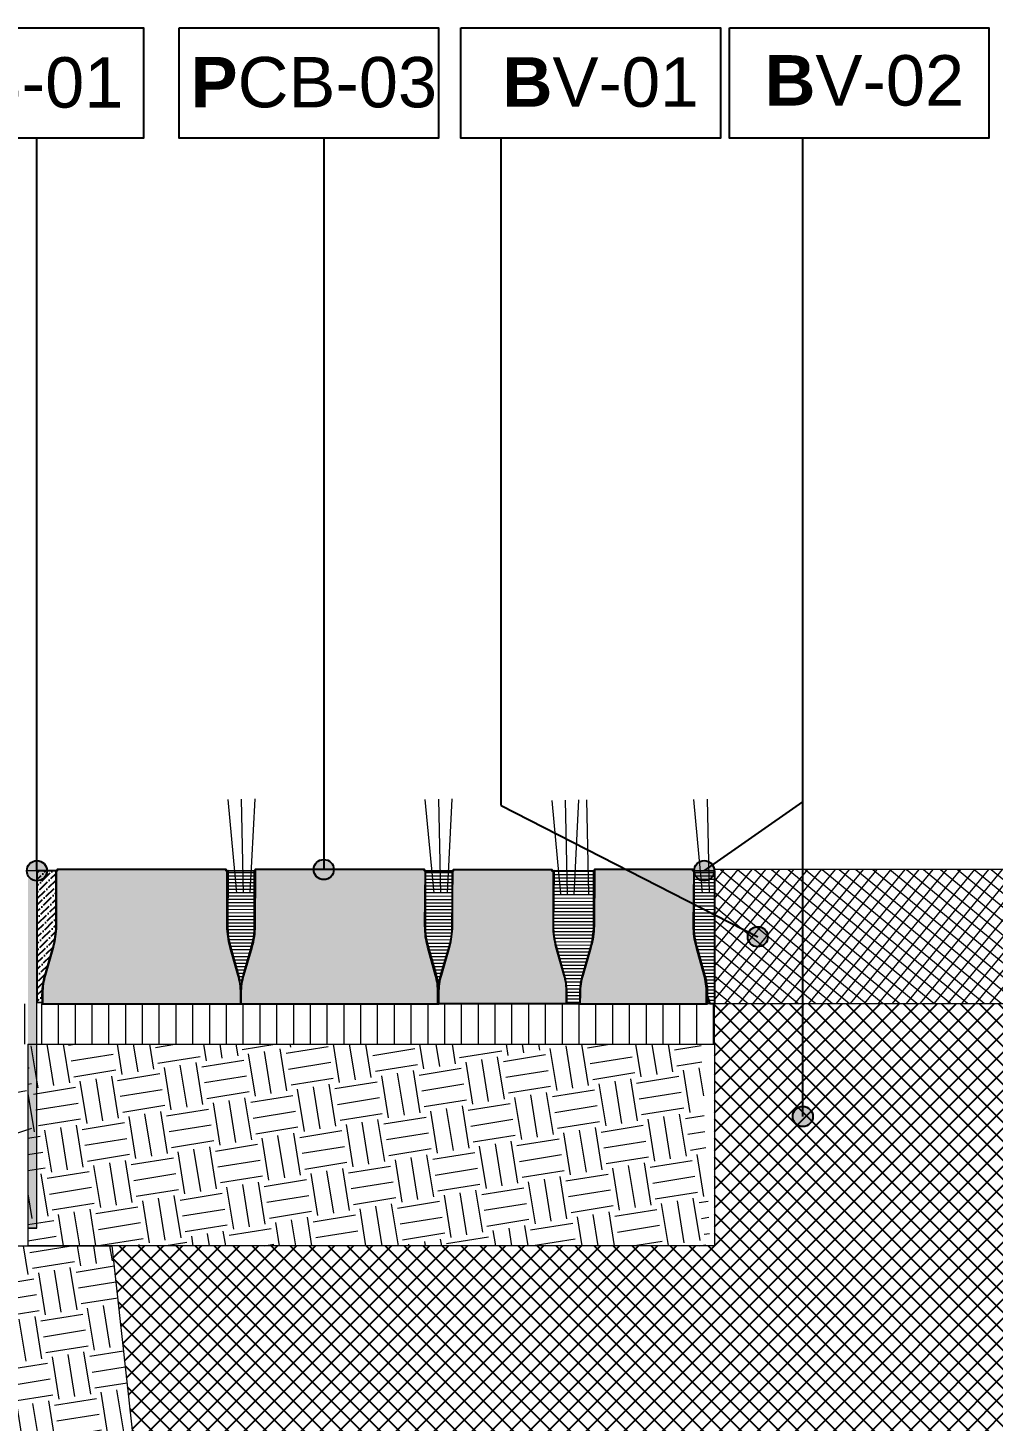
# Model space of a CAD drawing. Header units: metres. Extents: x -325 to 301, y -147 to 149.
# Drawn here: x 59.303 to 60.022, y 17.054 to 18.091 of the extents above; entities that cross this region are included whole.
import ezdxf

# ---------------------------------------------------------------- set-up
doc = ezdxf.new("R2010")
doc.units = ezdxf.units.M
doc.layers.add('-aux', color=50, linetype='Continuous', plot=False)
doc.layers.add('0-TX-1_25', color=7, linetype='Continuous', true_color=0x3f4f7f)
doc.layers.add('EIT_3 TR sorra', color=7, linetype='Continuous', true_color=0xd8ceb0)
for name, color, linetype, lineweight, true_color in [('03-TR-Paviment_05_Open Joint Precast Pavements', 7, 'Continuous', 5, 0xb3b3b3), ('3- TR terra vegetal', 7, 'Continuous', 0, 0xbea68e), ('3-TR sorra granitica', 7, 'Continuous', 0, 0xf2dac9)]:
    doc.layers.add(name, color=color, linetype=linetype, lineweight=lineweight, true_color=true_color)
for name, color, linetype, lineweight in [('1-CM', 7, 'Continuous', 0), ('1-L-GESPA', 64, 'Continuous', 0), ('2-metall', 5, 'Continuous', 0), ('3-TR Tot-u', 37, 'Continuous', 0), ('3-TR-recebo', 252, 'Continuous', 0)]:
    doc.layers.add(name, color=color, linetype=linetype, lineweight=lineweight)
for name, color, linetype in [('1-L- kodolé', 7, 'Continuous'), ('A-KEYPLAN_HATCH', 7, 'Continuous'), ('A_TEXT_2', 7, 'Continuous'), ('EIT_3 TR terra vegetal', 45, 'Continuous')]:
    doc.layers.add(name, color=color, linetype=linetype)
doc.styles.add('Arial_4', font='arial.ttf', dxfattribs={"height": 1.8})
doc.styles.get("Standard").update_dxf_attribs({"font": 'arial.ttf'})

# ---------------------------------------------------------------- blocks, each defined once
blk = doc.blocks.new('hatch keyplan 2')
at = {"layer": 'A-KEYPLAN_HATCH'}
blk.add_lwpolyline([(0, 0.005476596624248486), (0.012874798693294, 0.005476596623793739), (0.012874798693294, -2.273736754432321e-13), (0, 0)], close=True, dxfattribs=at)
blk = doc.blocks.new('hatch keyplan')
at = {"layer": 'A-KEYPLAN_HATCH'}
blk.add_blockref('hatch keyplan 2', (1.430579833341536, 0.8521467901477053), dxfattribs=at)
blk = doc.blocks.new('B-V02')
at = {"layer": 'A-KEYPLAN_HATCH'}
blk.add_blockref('hatch keyplan', (-1.430579833341536, -0.8521467901477053), dxfattribs=at)
at = {"layer": 'A_TEXT_2', "insert": (-0.000797730798460905, 0.004122186061006561), "char_height": 0.0025, "attachment_point": 1}
blk.add_mtext_dynamic_manual_height_columns('\\pi0.00255;{\\fArial|b1|i0|c0|p34;B}V-02', width=0.01456192034901793, gutter_width=0.015, heights=[0], dxfattribs=at)
blk = doc.blocks.new('B-V01')
at = {"layer": 'A-KEYPLAN_HATCH'}
blk.add_blockref('hatch keyplan', (-1.430579833437449, -0.8521467901477053), dxfattribs=at)
at = {"layer": 'A_TEXT_2', "lineweight": 211, "insert": (-0.0007911714825610261, 0.004018987603517488), "char_height": 0.002458832335329342, "attachment_point": 1, "line_spacing_factor": 0.9385317878468563, "style": 'Arial_4'}
blk.add_mtext_dynamic_manual_height_columns('\\pi0.00285;{\\fArial|b1|i0|c0|p34;B}V-01', width=0.01456192034901793, gutter_width=0.015, heights=[0], dxfattribs=at)
blk = doc.blocks.new('POINT')
at = {"layer": '0-TX-1_25'}
h = blk.add_hatch(dxfattribs=at)
h.set_pattern_fill('ANGLE', color=256)
h.set_pattern_definition([(0, (-83.74681484067048, -12.72584030761209), (0, 6.985), [5.08, -1.905]), (90, (-83.74681484067048, -12.72584030761209), (-6.985, 4.277078946022131e-16), [5.08, -1.905])])
edge = h.paths.add_edge_path()
edge.add_arc((0, 0), 0.0075, 0, 360)
h = blk.add_hatch(color=256, dxfattribs=at)
h.dxf.hatch_style = 1
edge = h.paths.add_edge_path()
edge.add_arc((0, 0), 0.0075, 0, 360)
blk.add_circle((0, 0), 0.0075, dxfattribs=at)
blk = doc.blocks.new('PROFIL 150x1')
at = {"layer": '2-metall'}
blk.add_hatch(color=256, dxfattribs=at).paths.add_polyline_path([(-0.001601699274027979, 0.1500914678908742), (-0.0015560155734331, 0.003040451556444168), (-0.001541800043458608, -0.04672571921701518), (-0.006541800397352304, -0.04672571898417743), (-0.006601699627927005, 0.1500914678908956)])
blk.add_line((-0.006556021049611616, 2.32823538226512e-10), (-0.006556021049611616, 2.32823538226512e-10), dxfattribs=at)
for points in [[(-0.006541800397352304, -0.04672571898417743), (-0.001541800043458608, -0.04672571921701518), (-0.006541800397352304, -0.04672571898417743), (-0.006601699627927005, 0.1500914678908956), (-0.001601699274027979, 0.1500914678908742)], [(-0.0008637240705837712, 0.02882705953712161), (0.0511783968806423, 0.01924550171284523), (0.04907760591341059, 0.007835078885953806), (0.0130003770147642, 0.01447731517296091), (0.04728103350244339, 0.002497628843819655), (0.0437456612100604, -0.007619071064567606), (-0.003682120152738833, 0.008339710580607118)]]:
    blk.add_lwpolyline(points, dxfattribs=at)
blk = doc.blocks.new('K05')
at = {"layer": 'A-KEYPLAN_HATCH'}
blk.add_blockref('hatch keyplan', (-1.430579833341536, -0.8521467901477054), dxfattribs=at)
at = {"layer": 'A_TEXT_2', "insert": (-0.0007977308945956718, 0.004020148496218123), "char_height": 0.0025, "attachment_point": 1}
blk.add_mtext_dynamic_manual_height_columns('\\pi0.00278;{\\fArial|b1|i0|c0|p34;K}S-01', width=0.01456192034901793, gutter_width=0.015, heights=[0], dxfattribs=at)
blk = doc.blocks.new('PCB04')
at = {"layer": 'A-KEYPLAN_HATCH'}
blk.add_blockref('hatch keyplan', (-1.429579833357655, -0.8521467901535917), dxfattribs=at)
at = {"layer": 'A_TEXT_2', "insert": (0.0002022691850249725, 0.004032374428489138), "char_height": 0.0025, "attachment_point": 1}
blk.add_mtext_dynamic_manual_height_columns('\\pi0.00137;{\\fArial|b1|i0|c0|p34;P}CB-03', width=0.01456192034901793, gutter_width=0.015, heights=[0], dxfattribs=at)

msp = doc.modelspace()

# ---------------------------------------------------------------- hatches: boundary and pattern name
at = {"layer": '03-TR-Paviment_05_Open Joint Precast Pavements'}
h = msp.add_hatch(color=256, dxfattribs=at)
h.dxf.hatch_style = 1
edge = h.paths.add_edge_path()
edge.add_line((59.46176997549364, 17.36427113316313), (59.46176997549364, 17.37246691198379))
edge.add_arc((59.41335242215932, 17.37246690955641), 0.04841755333431769, 2.872484767749733e-06, 15.999021998873)
edge.add_line((59.45989458938593, 17.38581180149049), (59.45394794992635, 17.40655153752596))
edge.add_arc((59.50887912901175, 17.42230177763287), 0.05714459291252155, 179.9999958360929, 195.9990149623758, ccw=False)
edge.add_line((59.45173453609922, 17.42230178178579), (59.45173453703055, 17.46342705558345))
edge.add_line((59.45173453703055, 17.46342705558345), (59.45093732956329, 17.46342705604911))
edge.add_line((59.45093732956329, 17.46342705604911), (59.45093733002895, 17.46427113325626))
edge.add_line((59.45093733002895, 17.46427113325626), (59.32511145831549, 17.46427113511891))
edge.add_line((59.32511145831549, 17.46427113511891), (59.32511145971247, 17.46342705604911))
edge.add_line((59.32511145971247, 17.46342705604911), (59.3243142536422, 17.46342706070573))
edge.add_line((59.3243142536422, 17.46342706070573), (59.3243142536422, 17.4223017841141))
edge.add_arc((59.26716966476869, 17.42230178728679), 0.05714458887350569, 344.000977692632, 359.99999681891524, ccw=False)
edge.add_line((59.32210083795243, 17.40655154125125), (59.31615419895851, 17.38581180288747))
edge.add_arc((59.36269636926585, 17.37246690883095), 0.04841755688070742, 164.0009765915965, 179.9999957179843)
edge.add_line((59.31427881238514, 17.37246691244945), (59.3142788128508, 17.36427113362879))
edge.add_line((59.3142788128508, 17.36427113362879), (59.46176997549364, 17.36427113316313))
h = msp.add_hatch(color=256, dxfattribs=at)
h.dxf.hatch_style = 1
edge = h.paths.add_edge_path()
edge.add_line((59.60926113860214, 17.36427113259706), (59.60926113860214, 17.37246691141772))
edge.add_arc((59.56084358526782, 17.37246690899034), 0.04841755333431769, 2.872484767749733e-06, 15.999021998873)
edge.add_line((59.60738575249442, 17.38581180092442), (59.60143911303484, 17.40655153695989))
edge.add_arc((59.65637029212024, 17.4223017770668), 0.05714459291252155, 179.9999958360929, 195.9990149623758, ccw=False)
edge.add_line((59.59922569920772, 17.42230178121972), (59.59922570013904, 17.46342705501738))
edge.add_line((59.59922570013904, 17.46342705501738), (59.59842849267179, 17.46342705548305))
edge.add_line((59.59842849267179, 17.46342705548305), (59.59842849313745, 17.46427113269019))
edge.add_line((59.59842849313745, 17.46427113269019), (59.47260262142399, 17.46427113455284))
edge.add_line((59.47260262142399, 17.46427113455284), (59.47260262282097, 17.46342705548305))
edge.add_line((59.47260262282097, 17.46342705548305), (59.4718054167507, 17.46342706013966))
edge.add_line((59.4718054167507, 17.46342706013966), (59.4718054167507, 17.42230178354803))
edge.add_arc((59.41466082787719, 17.42230178672072), 0.05714458887350569, 344.000977692632, 359.99999681891524, ccw=False)
edge.add_line((59.46959200106093, 17.40655154068518), (59.46364536206701, 17.38581180232141))
edge.add_arc((59.51018753237435, 17.37246690826489), 0.04841755688070742, 164.0009765915965, 179.9999957179843)
edge.add_line((59.46176997549364, 17.37246691188339), (59.4617699759593, 17.36427113306272))
edge.add_line((59.4617699759593, 17.36427113306272), (59.60926113860214, 17.36427113259706))
h = msp.add_hatch(color=256, dxfattribs=at)
h.dxf.hatch_style = 1
edge = h.paths.add_edge_path()
edge.add_line((59.60926113860214, 17.36427113120008), (59.60926113860214, 17.37246691141772))
edge.add_arc((59.65767869833073, 17.37246691157845), 0.04841755972859829, 164.0009810638025, 180.0000001901923, ccw=False)
edge.add_line((59.61113652424419, 17.38581180278707), (59.61708316370377, 17.40655153695989))
edge.add_arc((59.56215198674081, 17.42230178014753), 0.05714459172140343, 344.0009814818517, 360.0000006081346)
edge.add_line((59.61929657846221, 17.42230178075406), (59.61929657939353, 17.46342705548305))
edge.add_line((59.61929657939353, 17.46342705548305), (59.62009378406682, 17.46342705548305))
edge.add_line((59.62009378406682, 17.46342705548305), (59.62009378453249, 17.46427113129321))
edge.add_line((59.62009378453249, 17.46427113129321), (59.69339157850945, 17.46427113222453))
edge.add_line((59.69339157850945, 17.46427113222453), (59.69339157850945, 17.46342705501738))
edge.add_line((59.69339157850945, 17.46342705501738), (59.6941887836484, 17.46342705781135))
edge.add_line((59.6941887836484, 17.46342705781135), (59.69418878411406, 17.42230178075406))
edge.add_arc((59.75133336920835, 17.42230178107885), 0.05714458509429221, 180.000000325652, 195.9990194519336)
edge.add_line((59.69640219887251, 17.40655153882253), (59.70234883879775, 17.38581179952744))
edge.add_arc((59.65580666968153, 17.37246690901731), 0.0484175547582661, 6.363804914144566e-07, 15.999019762768683, ccw=False)
edge.add_line((59.7042242244398, 17.37246690955508), (59.70422422350848, 17.36427113120008))
edge.add_line((59.70422422350848, 17.36427113120008), (59.60926113860214, 17.36427113120008))
h = msp.add_hatch(color=256, dxfattribs=at)
h.dxf.hatch_style = 1
edge = h.paths.add_edge_path()
edge.add_line((59.80918730865696, 17.36427113120008), (59.80918730912262, 17.37246691281471))
edge.add_arc((59.7607697529404, 17.37246691416654), 0.04841755618221556, 359.9999984002807, 375.9990175266685)
edge.add_line((59.80731192394623, 17.38581180325273), (59.80136528308967, 17.40655153789121))
edge.add_arc((59.85629645816302, 17.4223017825028), 0.05714459029745467, 180.000001286475, 195.9990204127581, ccw=False)
edge.add_line((59.79915186786556, 17.42230178121972), (59.79915186786556, 17.46342705548305))
edge.add_line((59.79915186786556, 17.46342705548305), (59.79835466179529, 17.46342705641437))
edge.add_line((59.79835466179529, 17.46342705641437), (59.79835466272661, 17.46427113315585))
edge.add_line((59.79835466272661, 17.46427113315585), (59.72505686735266, 17.46427113222453))
edge.add_line((59.72505686735266, 17.46427113222453), (59.72505686921531, 17.46342705408606))
edge.add_line((59.72505686921531, 17.46342705408606), (59.7242596636107, 17.46342705781135))
edge.add_line((59.7242596636107, 17.46342705781135), (59.72425966407636, 17.42230178075406))
edge.add_arc((59.66711507543568, 17.42230178226997), 0.05714458864067497, 344.00097935379506, 359.9999984800783, ccw=False)
edge.add_line((59.72204624885225, 17.40655153789121), (59.71609960846135, 17.3858117999931))
edge.add_arc((59.76264177993284, 17.37246691422047), 0.04841755571655446, 164.000986394491, 180.0000055208787)
edge.add_line((59.71422422421628, 17.37246690955508), (59.71422422421628, 17.36427113120008))
edge.add_line((59.71422422421628, 17.36427113120008), (59.80918730865696, 17.36427113120008))
at = {"layer": '3- TR terra vegetal'}
h = msp.add_hatch(dxfattribs=at)
h.set_pattern_fill('_USER', color=256, scale=0.0025, angle=-18.20445689477927, style=0, pattern_type=0)
h.set_pattern_definition([(0.07158571544179061, (12.2435893134726, 49.31822617011639), (-3.123515266994169e-06, 0.002499998048729713), [])])
edge = h.paths.add_edge_path()
edge.add_line((59.4617699759593, 17.36427113399404), (59.46183384280184, 17.37246666368592))
edge.add_arc((59.4134177545906, 17.3728439790247), 0.04841755843228265, 359.5534926588691, 375.55251178498)
edge.add_line((59.46006251010576, 17.38582576424378), (59.45427767397368, 17.40661121564481))
edge.add_arc((59.50932991693305, 17.42193290593815), 0.05714458546793766, 179.5534948100329, 195.5525139362512, ccw=False)
edge.add_line((59.45218706666955, 17.4223782283676), (59.4525075790053, 17.46350574991229))
edge.add_line((59.4525075790053, 17.46350574991229), (59.4725778482435, 17.46334933987382))
edge.add_line((59.4725778482435, 17.46334933987382), (59.47225733590776, 17.4222218173978))
edge.add_arc((59.41511448109153, 17.42266714086015), 0.05714459002858065, 343.5544746836981, 359.5534938100098, ccw=False)
edge.add_line((59.46992124780544, 17.40648930132884), (59.46381316683718, 17.38579653468478))
edge.add_arc((59.51024992002462, 17.37208934707169), 0.04841754887281242, 163.5544686287371, 179.55348775495)
edge.add_line((59.46183384140485, 17.37246666647989), (59.46176997549364, 17.36427113306272))
h = msp.add_hatch(dxfattribs=at)
h.set_pattern_fill('_USER', color=256, scale=0.0025, angle=-18.20445689477927, style=0, pattern_type=0)
h.set_pattern_definition([(0.07158571544179061, (12.39030743460634, 49.31814747522148), (-3.123515266994169e-06, 0.002499998048729713), [])])
edge = h.paths.add_edge_path()
edge.add_line((59.60848809709304, 17.36419243909913), (59.60855196393558, 17.37238796879101))
edge.add_arc((59.56013587572434, 17.37276528412979), 0.04841755843228265, 359.5534926588691, 375.55251178498)
edge.add_line((59.6067806312395, 17.38574706934887), (59.60099579510742, 17.4065325207499))
edge.add_arc((59.65604803806679, 17.42185421104324), 0.05714458546793766, 179.5534948100329, 195.5525139362512, ccw=False)
edge.add_line((59.5989051878033, 17.42229953347269), (59.59922570013904, 17.46342705501738))
edge.add_line((59.59922570013904, 17.46342705501738), (59.61929596937725, 17.46327064497891))
edge.add_line((59.61929596937725, 17.46327064497891), (59.6189754570415, 17.4221431225029))
edge.add_arc((59.56183260222527, 17.42258844596524), 0.05714459002858065, 343.5544746836981, 359.5534938100098, ccw=False)
edge.add_line((59.61663936893919, 17.40641060643393), (59.61053128797093, 17.38571783978987))
edge.add_arc((59.65696804115836, 17.37201065217678), 0.04841754887281242, 163.5544686287371, 179.55348775495)
edge.add_line((59.6085519625386, 17.37238797158498), (59.60848809662738, 17.36419243816781))
h = msp.add_hatch(dxfattribs=at)
h.set_pattern_fill('_USER', color=256, scale=0.0025, angle=-18.20445689477927, style=0, pattern_type=0)
h.set_pattern_definition([(0.07158571544179061, (12.39108361048156, 49.31903707288681), (-3.123515266994169e-06, 0.002499998048729713), [])])
edge = h.paths.add_edge_path()
edge.add_line((59.71422422421628, 17.36427113885536), (59.70422453037926, 17.36434906773745))
edge.add_line((59.70422453037926, 17.36434906773745), (59.70428839768746, 17.37254459789499))
edge.add_arc((59.65587231302261, 17.37292191442489), 0.04841755489528284, 359.5534912166762, 375.5525103427876)
edge.add_line((59.70251706545704, 17.38590369752153), (59.69673222839364, 17.40668914799123))
edge.add_arc((59.75178447466657, 17.42201083875023), 0.05714458878502506, 179.5534943690444, 195.5525134952623, ccw=False)
edge.add_line((59.69464162108952, 17.42245616164535), (59.6949621329596, 17.4635836836557))
edge.add_line((59.6949621329596, 17.4635836836557), (59.72503209882879, 17.46334934473514))
edge.add_line((59.72503209882879, 17.46334934473514), (59.72471158509606, 17.4222218213278))
edge.add_arc((59.6675687326351, 17.42266714005264), 0.05714458763646181, 343.5544794151898, 359.55349854150154, ccw=False)
edge.add_line((59.72237549839073, 17.4064893057245), (59.71626741788813, 17.38579653861477))
edge.add_arc((59.76270417154123, 17.37208935431525), 0.04841754838134239, 163.5544725454837, 179.5534916716966)
edge.add_line((59.71428809338713, 17.37246667040988), (59.71422422421628, 17.36427113885536))
edge.add_line((59.71422422421628, 17.36427113885536), (59.70422453037926, 17.36434906773745))
h = msp.add_hatch(dxfattribs=at)
h.set_pattern_fill('_USER', color=256, scale=0.0025, angle=-18.20445689477927, style=0, pattern_type=0)
h.set_pattern_definition([(0.07158571544179061, (12.59023360233286, 49.31822610849864), (-3.123515266994169e-06, 0.002499998048729713), [])])
edge = h.paths.add_edge_path()
edge.add_line((59.80841426481956, 17.36427107237629), (59.8084781316621, 17.37246660206816))
edge.add_arc((59.76006204345086, 17.37284391740694), 0.04841755843228265, 359.5534926588691, 375.55251178498)
edge.add_line((59.80670679896602, 17.38582570262603), (59.80092196283394, 17.40661115402705))
edge.add_arc((59.85597420579331, 17.42193284432039), 0.05714458546793766, 179.5534948100329, 195.5525139362512, ccw=False)
edge.add_line((59.79883135552981, 17.42237816674984), (59.79915186786556, 17.46350568829454))
edge.add_line((59.79915186786556, 17.46350568829454), (59.81431886711387, 17.46334927825606))
edge.add_line((59.81431886711387, 17.46334927825606), (59.81431886711387, 17.42146131165319))
edge.add_line((59.81431886711387, 17.42146131165319), (59.81431886711387, 17.36427113885536))
edge.add_line((59.81431886711387, 17.36427113885536), (59.8111410067779, 17.36427113885536))
edge.add_line((59.8111410067779, 17.36427113885536), (59.80847813026512, 17.37246660486213))
edge.add_line((59.80847813026512, 17.37246660486213), (59.8084142643539, 17.36427107144496))
at = {"layer": '3-TR sorra granitica'}
h = msp.add_hatch(dxfattribs=at)
h.set_pattern_fill('LINE', color=256, scale=0.09999999999999998, angle=54.35352778411538, style=0)
h.set_pattern_definition([(90.00000002286345, (81.80115206051148, 225.519919708457), (-0.0125, -4.988090669677536e-12), [])])
h.paths.add_polyline_path([(59.81431886711393, 17.3342711054228), (59.81431886711384, 17.36427128292777), (58.532701971631, 17.36427133883645), (58.532701971631, 17.33427133807398)])
at = {"layer": '3-TR Tot-u'}
h = msp.add_hatch(dxfattribs=at)
h.set_pattern_fill('EARTH', color=256, scale=0.005, angle=-80.8247561036608)
h.set_pattern_definition([(279.1752438963392, (-141.7133571651474, -31.98841809741615), (0.03640645211205976, -0.02628108149624554), [0.03175, -0.03175]), (279.1752438963392, (-141.7016032525959, -31.98651959042569), (0.03640645211205976, -0.02628108149624554), [0.03175, -0.03175]), (279.1752438963392, (-141.6898493400443, -31.98462108343522), (0.03640645211205976, -0.02628108149624554), [0.03175, -0.03175]), (9.175243896339197, (-141.6852985335303, -31.98790621862225), (0.02628108149624554, 0.03640645211205976), [0.03175, -0.03175]), (9.175243896339197, (-141.6834000265399, -31.99966013117382), (0.02628108149624554, 0.03640645211205976), [0.03175, -0.03175]), (9.175243896339197, (-141.6815015195494, -32.01141404372537), (0.02628108149624554, 0.03640645211205976), [0.03175, -0.03175])])
h.paths.add_polyline_path([(59.62025241718484, 17.1842712175198), (59.81114104456323, 17.1842709282711), (59.80438352923143, 17.3342709389961), (59.30331890268871, 17.33427094143556), (59.30331890268871, 17.18427093965816)])
h = msp.add_hatch(dxfattribs=at)
h.set_pattern_fill('EARTH', color=256, scale=0.005, angle=-80.8247561036608)
h.set_pattern_definition([(279.1752438963392, (-123.4545814633209, -24.89933241077844), (0.03640645211205976, -0.02628108149624554), [0.03175, -0.03175]), (279.1752438963392, (-123.4428275507694, -24.89743390378797), (0.03640645211205976, -0.02628108149624554), [0.03175, -0.03175]), (279.1752438963392, (-123.4310736382178, -24.89553539679751), (0.03640645211205976, -0.02628108149624554), [0.03175, -0.03175]), (9.175243896339197, (-123.4265228317038, -24.89882053198454), (0.02628108149624554, 0.03640645211205976), [0.03175, -0.03175]), (9.175243896339197, (-123.4246243247133, -24.9105744445361), (0.02628108149624554, 0.03640645211205976), [0.03175, -0.03175]), (9.175243896339197, (-123.4227258177228, -24.92232835708765), (0.02628108149624554, 0.03640645211205976), [0.03175, -0.03175])])
h.paths.add_polyline_path([(59.3879564993298, 16.98427083622796), (59.36592347508667, 17.18427083060942), (58.5327019588848, 17.18427061813316), (58.53270200988204, 16.98427061813316)])
at = {"layer": '3-TR-recebo'}
h = msp.add_hatch(dxfattribs=at)
h.set_pattern_fill('_USER', color=256, scale=0.007999999999999995, angle=230.5314970636029, style=0, double=1, pattern_type=0)
h.set_pattern_definition([(230.5314970636029, (63.35905662854951, 17.36805086289668), (0.006175793091558681, -0.005085231527694297), []), (320.5314970636028, (63.35905662854951, 17.36805086289668), (0.005085231527694298, 0.00617579309155868), [])])
h.paths.add_polyline_path([(59.81431886711387, 17.46427113885536), (59.81431886711387, 17.36427113885536), (60.07468432777634, 17.36511539468332), (60.07431886637814, 17.46427113885536)])
at = {"layer": 'EIT_3 TR sorra'}
h = msp.add_hatch(dxfattribs=at)
h.set_pattern_fill('ANSI36', color=256, scale=0.00107500000000001, angle=-0.5674542776849184, style=0, double=1)
h.set_pattern_definition([(44.43254572231508, (37.72473143740702, -22.18370888458863), (0.001875725221223454, 0.006618718369032534), [0.008532812500000079, -0.001706562500000016, 0, -0.001706562500000016])])
edge = h.paths.add_edge_path()
edge.add_line((59.31427881471352, 17.36426763594645), (59.31427881277862, 17.3655414532332))
edge.add_arc((59.37254630946878, 17.37036988189608), 0.05846721212688272, 164.6893316814932, 184.7370825806875, ccw=False)
edge.add_line((59.31615419988992, 17.38580830380815), (59.3221008393495, 17.40654804217193))
edge.add_arc((59.26716966404309, 17.42229828512677), 0.05714459006485122, 344.0009812484369, 360.000000374656)
edge.add_line((59.32431425410794, 17.42229828550044), (59.32431425364219, 17.46342705641437))
edge.add_line((59.32431425364219, 17.46342705641437), (59.31007637960636, 17.46342911767144))
edge.add_line((59.31007637960636, 17.46342911767144), (59.31007637980809, 17.42199481357016))
edge.add_line((59.31007637980809, 17.42199481357016), (59.31007637988476, 17.40624826756656))
edge.add_line((59.31007637988476, 17.40624826756656), (59.31007638008432, 17.3652571935154))
edge.add_line((59.31007638008432, 17.3652571935154), (59.31427881324429, 17.36554145369886))
edge.add_line((59.31427881324429, 17.36554145369886), (59.31427881517919, 17.36426763548079))
at = {"layer": 'EIT_3 TR terra vegetal'}
h = msp.add_hatch(dxfattribs=at)
h.set_pattern_fill('_USER', color=256, scale=0.01, angle=45.00000000000005, style=0, double=1, pattern_type=0)
h.set_pattern_definition([(45.00000000000005, (-209.4259393701689, 49.24216142103413), (-0.007071067811865481, 0.007071067811865469), []), (135.0000000000001, (-209.4259393701689, 49.24216142103413), (-0.00707106781186547, -0.007071067811865481), [])])
h.paths.add_polyline_path([(60.52307970153358, 17.1842711256909), (60.07749672671412, 17.18427113885536), (60.0774967267141, 17.36427113884497), (59.81431886711388, 17.36427113883743), (59.8143188671139, 17.18427124949522), (59.36592347508667, 17.18427083060936), (59.54439094251168, 15.56427113885536), (60.34489966096913, 15.56427113885536)])

# ---------------------------------------------------------------- linework, layer by layer
at = {"layer": '-aux'}
for points in [[(59.31427881517919, 17.36426763548079), (59.31427881471352, 17.36426763594645), (59.31427881277862, 17.3655414532332, -0.08769861474528375), (59.31615419988992, 17.38580830380815), (59.3221008393495, 17.40654804217193, 0.06992251114800961), (59.32431425410794, 17.42229828550044), (59.32431425364219, 17.46342705641437), (59.31007637960636, 17.46342911767144), (59.31007637980809, 17.42199481357016), (59.31007637988476, 17.40624826756656), (59.31007638008432, 17.3652571935154), (59.31427881324429, 17.36554145369886), (59.31427881517919, 17.36426763548079), (59.31427881471352, 17.36426763594645)], [(59.46176997549364, 17.36427113306272), (59.4617699759593, 17.36427113399404), (59.46183384280184, 17.37246666368592, 0.06992251114754273), (59.46006251010576, 17.38582576424378), (59.45427767397368, 17.40661121564481, -0.06992251114800961), (59.45218706666955, 17.4223782283676), (59.4525075790053, 17.46350574991229), (59.4725778482435, 17.46334933987382), (59.47225733590776, 17.4222218173978, -0.0699225111484148), (59.46992124780544, 17.40648930132884), (59.46381316683718, 17.38579653468478, 0.06992251114798485), (59.46183384140485, 17.37246666647989), (59.46176997549364, 17.36427113306272), (59.4617699759593, 17.36427113399404)], [(59.60848809662738, 17.36419243816781), (59.60848809709304, 17.36419243909913), (59.60855196393558, 17.37238796879101, 0.06992251114754273), (59.6067806312395, 17.38574706934887), (59.60099579510742, 17.4065325207499, -0.06992251114800961), (59.5989051878033, 17.42229953347269), (59.59922570013904, 17.46342705501738), (59.61929596937725, 17.46327064497891), (59.6189754570415, 17.4221431225029, -0.0699225111484148), (59.61663936893919, 17.40641060643393), (59.61053128797093, 17.38571783978987, 0.06992251114798485), (59.6085519625386, 17.37238797158498), (59.60848809662738, 17.36419243816781), (59.60848809709304, 17.36419243909913)], [(59.71422422421628, 17.36427113885536), (59.70422453037926, 17.36434906773745), (59.70428839768746, 17.37254459789499, 0.06992251114754273), (59.70251706545704, 17.38590369752153), (59.69673222839364, 17.40668914799123, -0.06992251114800961), (59.69464162108952, 17.42245616164535), (59.6949621329596, 17.4635836836557), (59.72503209882879, 17.46334934473514), (59.72471158509606, 17.4222218213278, -0.0699225111484148), (59.72237549839073, 17.4064893057245), (59.71626741788813, 17.38579653861477, 0.06992251114798485), (59.71428809338713, 17.37246667040988), (59.71422422421628, 17.36427113885536), (59.70422453037926, 17.36434906773745)], [(59.8084142643539, 17.36427107144496), (59.80841426481956, 17.36427107237629), (59.8084781316621, 17.37246660206816, 0.06992251114754273), (59.80670679896602, 17.38582570262603), (59.80092196283394, 17.40661115402705, -0.06992251114800961), (59.79883135552981, 17.42237816674984), (59.79915186786556, 17.46350568829454), (59.81431886711387, 17.46334927825606), (59.81431886711387, 17.42146131165319), (59.81431886711387, 17.36427113885536), (59.8111410067779, 17.36427113885536), (59.80847813026512, 17.37246660486213), (59.8084142643539, 17.36427107144496), (59.80841426481956, 17.36427107237629)]]:
    msp.add_lwpolyline(points, format="xyb", dxfattribs=at)
at = {"layer": '0-TX-1_25'}
for points in [[(59.31007637960636, 17.46342911767144), (59.31007637961599, 18.00853384997968)], [(59.52357387600525, 18.0085338499929), (59.52357387600525, 17.46427113362152)], [(59.65563294368233, 17.51195683205359), (59.65563294368233, 18.00853384998603)], [(59.88012484186412, 17.28050108236517), (59.88012484186412, 18.00853384998603)], [(59.80673536748971, 17.4634274832753), (59.88012484186412, 17.5146768678965)], [(59.65563294368233, 17.51195683205359), (59.8465928970579, 17.41427113885536)]]:
    msp.add_lwpolyline(points, dxfattribs=at)
at = {"layer": '1-CM'}
for points in [[(60.07447187868159, 17.46427113885536), (59.81431886711387, 17.46427113885536)], [(59.81431886711387, 17.46427113885536), (59.81431886711387, 17.36427113885536)], [(60.57431886637814, 17.36427113885536), (59.31431886711387, 17.36427113885536)], [(60.44010565220371, 17.36427113885536), (59.57511515516062, 17.36427113885536)], [(59.81431886711388, 17.33427124949521), (59.81431886711388, 17.36427113885536)], [(59.3033188644378, 17.33427124949521), (59.81431886711388, 17.33427124949521), (59.81431886711388, 17.18427124949521), (59.36592347508667, 17.18427083060942), (59.30331890268874, 17.1842708146449)], [(59.3033188644378, 17.33427113925817), (59.30331890268874, 17.1842708146449)], [(58.5327019588848, 17.18427061813316), (59.36592347508667, 17.18427083060942)], [(59.36592347508667, 17.18427083060942), (59.56642396737379, 15.36427113885536)]]:
    msp.add_lwpolyline(points, dxfattribs=at)
at = {"layer": '1-L- kodolé'}
for points in [[(59.46176997549364, 17.36427113316313), (59.46176997549364, 17.37246691198379, 0.06992251114875708), (59.45989458938593, 17.38581180149049), (59.45394794992635, 17.40655153752596, -0.0699225111482901), (59.45173453609922, 17.42230178178579), (59.45173453703055, 17.46342705558345), (59.45093732956329, 17.46342705604911), (59.45093733002895, 17.46427113325626), (59.32511145831549, 17.46427113511891), (59.32511145971247, 17.46342705604911), (59.3243142536422, 17.46342706070573), (59.3243142536422, 17.4223017841141, -0.0699225111482901), (59.32210083795243, 17.40655154125125), (59.31615419895851, 17.38581180288747, 0.06992251114875708), (59.31427881238514, 17.37246691244945), (59.3142788128508, 17.36427113362879)], [(59.60926113860214, 17.36427113259706), (59.60926113860214, 17.37246691141772, 0.06992251114875708), (59.60738575249442, 17.38581180092442), (59.60143911303484, 17.40655153695989, -0.0699225111482901), (59.59922569920772, 17.42230178121972), (59.59922570013904, 17.46342705501738), (59.59842849267179, 17.46342705548305), (59.59842849313745, 17.46427113269019), (59.47260262142399, 17.46427113455284), (59.47260262282097, 17.46342705548305), (59.4718054167507, 17.46342706013966), (59.4718054167507, 17.42230178354803, -0.0699225111482901), (59.46959200106093, 17.40655154068518), (59.46364536206701, 17.38581180232141, 0.06992251114875708), (59.46176997549364, 17.37246691188339), (59.4617699759593, 17.36427113306272)], [(59.60926113860214, 17.36427113120008), (59.60926113860214, 17.37246691141772, -0.06992251114875708), (59.61113652424419, 17.38581180278707), (59.61708316370377, 17.40655153695989, 0.0699225111482901), (59.61929657846221, 17.42230178075406), (59.61929657939353, 17.46342705548305), (59.62009378406682, 17.46342705548305), (59.62009378453249, 17.46427113129321), (59.69339157850945, 17.46427113222453), (59.69339157850945, 17.46342705501738), (59.6941887836484, 17.46342705781135), (59.69418878411406, 17.42230178075406, 0.0699225111482901), (59.69640219887251, 17.40655153882253), (59.70234883879775, 17.38581179952744, -0.06992251114875708), (59.7042242244398, 17.37246690955508), (59.70422422350848, 17.36427113120008)], [(59.80918730865696, 17.36427113120008), (59.80918730912262, 17.37246691281471, 0.06992251114875708), (59.80731192394623, 17.38581180325273), (59.80136528308967, 17.40655153789121, -0.0699225111482901), (59.79915186786556, 17.42230178121972), (59.79915186786556, 17.46342705548305), (59.79835466179529, 17.46342705641437), (59.79835466272661, 17.46427113315585), (59.72505686735266, 17.46427113222453), (59.72505686921531, 17.46342705408606), (59.7242596636107, 17.46342705781135), (59.72425966407636, 17.42230178075406, -0.0699225111482901), (59.72204624885225, 17.40655153789121), (59.71609960846135, 17.3858117999931, 0.06992251114875708), (59.71422422421628, 17.37246690955508), (59.71422422421628, 17.36427113120008)]]:
    msp.add_lwpolyline(points, format="xyb", close=True, dxfattribs=at)
at = {"layer": '1-L-GESPA'}
for points in [[(59.4521680066874, 17.51650894837949), (59.45865300694012, 17.44670915868628)], [(59.46216574567833, 17.51672148922953), (59.46365187666842, 17.4468154291113)], [(59.47216348699757, 17.51693403287354), (59.46865074919069, 17.44692169720802)], [(59.59888612782115, 17.51643025348458), (59.60537112807387, 17.44663046379137)], [(59.60888386681208, 17.51664279433462), (59.61036999780217, 17.44673673421639)], [(59.61888160813132, 17.51685533797863), (59.61536887032443, 17.44684300231311)], [(59.69320546812841, 17.51568023819953), (59.6996904688468, 17.44588044943764)], [(59.70320320851633, 17.51589277951523), (59.70468933950642, 17.44598672079399)], [(59.71320094890424, 17.51610532455623), (59.70968821016604, 17.44609298795938)], [(59.71919959481338, 17.51623284915938), (59.72068572626912, 17.44632678810983)], [(59.79881229554766, 17.51650888676173), (59.80529729580039, 17.44670909706852)], [(59.8088100345386, 17.51672142761177), (59.81029616552868, 17.44681536749355)]]:
    msp.add_lwpolyline(points, dxfattribs=at)

# ---------------------------------------------------------------- block references
at = {"xscale": 14.99999999999007, "yscale": 14.99999999999007, "zscale": 14.99999999999007}
msp.add_blockref('K05', (59.19621890225786, 18.00853384998103), dxfattribs=at)
at = {"layer": '0-TX-1_25', "xscale": 15, "yscale": 15, "zscale": 15}
for name, p in [('B-V01', (59.62567566715184, 18.00853384998774)), ('B-V02', (59.8254354938726, 18.00853384998774))]:
    msp.add_blockref(name, p, dxfattribs=at)
at = {"layer": '0-TX-1_25'}
for p in [(59.52357387600525, 17.46427113379829), (59.31007605137643, 17.46342910311953), (59.80673536748971, 17.4634274832753), (59.8465928970579, 17.41427113885536), (59.88012484186412, 17.28050108236517)]:
    msp.add_blockref('POINT', p, dxfattribs=at)
at = {"layer": '1-CM', "xscale": -1.351503000644483, "yscale": 1.351503000644483, "zscale": 1.351503000644483, "rotation": 0.01743757709514959}
msp.add_blockref('PROFIL 150x1', (59.30121589888356, 17.26057734242479), dxfattribs=at)
at = {"layer": 'A-KEYPLAN_HATCH', "xscale": 14.99999999999007, "yscale": 14.99999999999007, "zscale": 14.99999999999007}
msp.add_blockref('PCB04', (59.40091517745331, 18.00853385008291), dxfattribs=at)

doc.saveas('drawing.dxf')
